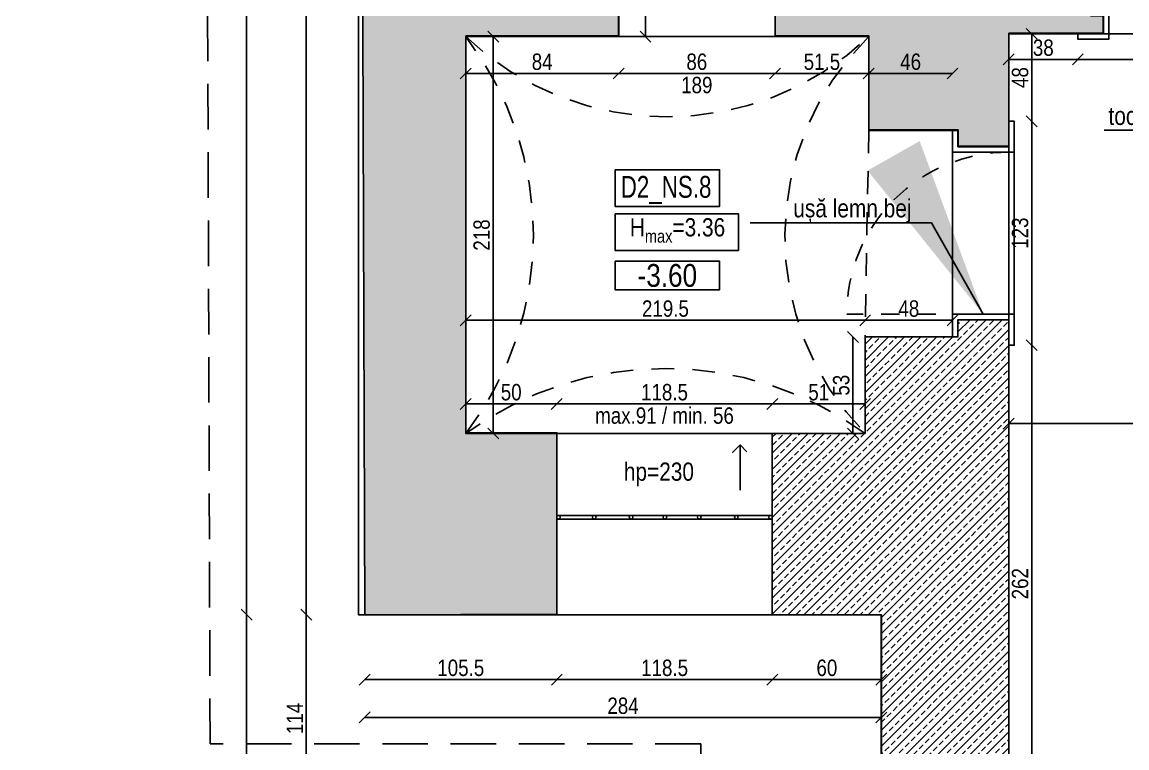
# Model space of a CAD drawing. Header units: metres. Extents: x 493 to 630, y -132 to -15.
# Drawn here: x 555.41 to 561.48, y -52.05 to -48.06 of the extents above; entities that cross this region are included whole.
import ezdxf
from ezdxf import colors
from ezdxf.entities.mleader import LeaderData, LeaderLine
from ezdxf.enums import TextEntityAlignment as Align
from ezdxf.math import Vec2, Vec3

# ---------------------------------------------------------------- set-up
doc = ezdxf.new("R2010")
doc.units = ezdxf.units.M
doc.header["$MEASUREMENT"] = 0
doc.header["$PDMODE"] = 3
doc.linetypes.add('HIDDEN', pattern=[0.375, 0.25, -0.125])
doc.linetypes.add('HIDDEN2', pattern=[0.1875, 0.125, -0.0625])
for name, color, linetype in [('a_caramida', 2, 'Continuous'), ('a_cote_50', 9, 'Continuous'), ('a_cote_nivel', 9, 'Continuous'), ('a_grinzi', 253, 'HIDDEN'), ('a_indicatii', 7, 'Continuous'), ('a_indicatii_text', 7, 'Continuous'), ('a_metal', 42, 'Continuous'), ('a_pereti_hasuri', 253, 'Continuous'), ('a_punctat', 40, 'HIDDEN2'), ('a_scari_punctat', 40, 'HIDDEN2'), ('a_tamplarie_usi', 6, 'Continuous'), ('a_termoizolatie', 8, 'Continuous'), ('a_text', 7, 'Continuous'), ('a_vederi', 74, 'Continuous')]:
    doc.layers.add(name, color=color, linetype=linetype)
doc.layers.add('a_suprafete', color=7, linetype='Continuous', plot=False)
doc.styles.add('ROMANS', font='ROMANS.shx', dxfattribs={"width": 0.75})
doc.styles.get("Standard").update_dxf_attribs({"font": 'ARIALN.TTF'})
doc.styles.add('Swiss Condensed Light', font='swisscl.ttf')
doc.dimstyles.new('50 cote', dxfattribs={"dimtxt": 0.09, "dimasz": 0.06, "dimexe": 0, "dimexo": 0, "dimgap": 0.018, "dimtad": 1, "dimdec": 1, "dimlfac": 100, "dimrnd": 0.5, "dimdsep": 46, "dimtxsty": 'Standard', "dimblk": 'OBLIQUE', "dimcen": 0.00045, "dimclrd": 256, "dimclrt": 4, "dimadec": 1, "dimazin": 0, "dimtfac": 1, "dimtdec": 1, "dimtix": 1, "dimtofl": 0, "dimtmove": 0, "dimatfit": 3, "dimldrblk": 'OBLIQUE', "dimfxl": 0, "dimtolj": 1, "dimtzin": 0, "dimarcsym": 0})
pattern_1 = [(45, (-4876.954644, 8292.469365), (-0.04419417382, 0.04419417382), []), (45, (-4876.91045, 8292.469365), (-0.04419417382, 0.04419417382), [0.03125, -0.015625])]

# ---------------------------------------------------------------- blocks, each defined once
blk = doc.blocks.new('_Oblique')
at = {"color": 0, "linetype": 'ByBlock', "lineweight": -2}
blk.add_line((-0.5, -0.5), (0.5, 0.5), dxfattribs=at)
blk = doc.blocks.new('*D456')
at = {"layer": 'a_termoizolatie', "lineweight": -2, "ltscale": 0.3}
blk.add_line((562.4644, -48.2666), (561.2151, -48.2666), dxfattribs=at)
at = {"layer": 'Defpoints', "color": 0, "ltscale": 0.3}
for p in [(562.4644, -48.1261), (561.2151, -48.1561), (561.2151, -48.2666)]:
    blk.add_point(p, dxfattribs=at)
at = {"layer": 'a_termoizolatie', "lineweight": -2, "ltscale": 0.3, "xscale": 0.06, "yscale": 0.06, "zscale": 0.06, "rotation": 180}
blk.add_blockref('_Oblique', (561.2151, -48.2666), dxfattribs=at)
at = {"layer": 'a_termoizolatie', "lineweight": -2, "ltscale": 0.3, "xscale": 0.06, "yscale": 0.06, "zscale": 0.06}
blk.add_blockref('_Oblique', (562.4644, -48.2666), dxfattribs=at)
at = {"layer": 'a_termoizolatie', "color": 4, "ltscale": 0.3, "char_height": 0.09, "attachment_point": 5}
for s, insert in [('\\A1;125', (561.8398, -48.2026)), ('\\A1;232', (561.8398, -48.3305))]:
    blk.add_mtext(s, dxfattribs=dict(at, insert=insert))
blk = doc.blocks.new('*D457')
at = {"layer": 'a_termoizolatie', "lineweight": -2, "ltscale": 0.3}
blk.add_line((561.2151, -48.2666), (560.8351, -48.2666), dxfattribs=at)
at = {"layer": 'Defpoints', "color": 0, "ltscale": 0.3}
for p in [(560.8351, -48.1377), (561.2151, -48.1561), (560.8351, -48.2666)]:
    blk.add_point(p, dxfattribs=at)
at = {"layer": 'a_termoizolatie', "lineweight": -2, "ltscale": 0.3, "xscale": 0.06, "yscale": 0.06, "zscale": 0.06, "rotation": 180}
blk.add_blockref('_Oblique', (560.8351, -48.2666), dxfattribs=at)
at = {"layer": 'a_termoizolatie', "lineweight": -2, "ltscale": 0.3, "xscale": 0.06, "yscale": 0.06, "zscale": 0.06}
blk.add_blockref('_Oblique', (561.2151, -48.2666), dxfattribs=at)
at = {"layer": 'a_termoizolatie', "color": 4, "ltscale": 0.3, "insert": (561.0251, -48.2026), "char_height": 0.09, "attachment_point": 5}
blk.add_mtext('\\A1;38', dxfattribs=at)
blk = doc.blocks.new('*D458')
at = {"layer": 'a_termoizolatie', "lineweight": -2, "ltscale": 0.3}
blk.add_line((560.9619, -48.1261), (560.9619, -48.6061), dxfattribs=at)
at = {"layer": 'Defpoints', "color": 0, "ltscale": 0.3}
for p in [(560.8351, -48.1261), (560.8351, -48.6061), (560.9619, -48.6061)]:
    blk.add_point(p, dxfattribs=at)
at = {"layer": 'a_termoizolatie', "lineweight": -2, "ltscale": 0.3, "xscale": 0.06, "yscale": 0.06, "zscale": 0.06}
for p, rotation in [((560.9619, -48.1261), 90), ((560.9619, -48.6061), 270)]:
    blk.add_blockref('_Oblique', p, dxfattribs=dict(at, rotation=rotation))
at = {"layer": 'a_termoizolatie', "color": 4, "ltscale": 0.3, "insert": (560.8979, -48.3661), "char_height": 0.09, "attachment_point": 5, "rotation": 90}
blk.add_mtext('\\A1;48', dxfattribs=at)
blk = doc.blocks.new('*D459')
at = {"layer": 'a_termoizolatie', "lineweight": -2, "ltscale": 0.3}
blk.add_line((560.9619, -48.6061), (560.9619, -49.8361), dxfattribs=at)
at = {"layer": 'Defpoints', "color": 0, "ltscale": 0.3}
for p in [(560.8351, -48.6061), (560.8651, -49.8361), (560.9619, -49.8361)]:
    blk.add_point(p, dxfattribs=at)
at = {"layer": 'a_termoizolatie', "lineweight": -2, "ltscale": 0.3, "xscale": 0.06, "yscale": 0.06, "zscale": 0.06}
for p, rotation in [((560.9619, -48.6061), 90), ((560.9619, -49.8361), 270)]:
    blk.add_blockref('_Oblique', p, dxfattribs=dict(at, rotation=rotation))
at = {"layer": 'a_termoizolatie', "color": 4, "ltscale": 0.3, "insert": (560.8979, -49.2211), "char_height": 0.09, "attachment_point": 5, "rotation": 90}
blk.add_mtext('\\A1;123', dxfattribs=at)
blk = doc.blocks.new('*D460')
at = {"layer": 'a_termoizolatie', "lineweight": -2, "ltscale": 0.3}
blk.add_line((560.9619, -49.8361), (560.9619, -52.4561), dxfattribs=at)
at = {"layer": 'Defpoints', "color": 0, "ltscale": 0.3}
for p in [(560.8651, -49.8361), (560.8351, -52.4561), (560.9619, -52.4561)]:
    blk.add_point(p, dxfattribs=at)
at = {"layer": 'a_termoizolatie', "lineweight": -2, "ltscale": 0.3, "xscale": 0.06, "yscale": 0.06, "zscale": 0.06}
for p, rotation in [((560.9619, -49.8361), 90), ((560.9619, -52.4561), 270)]:
    blk.add_blockref('_Oblique', p, dxfattribs=dict(at, rotation=rotation))
at = {"layer": 'a_termoizolatie', "color": 4, "ltscale": 0.3, "insert": (560.8979, -51.1461), "char_height": 0.09, "attachment_point": 5, "rotation": 90}
blk.add_mtext('\\A1;262', dxfattribs=at)
blk = doc.blocks.new('*D467')
at = {"layer": 'a_termoizolatie', "lineweight": -2, "ltscale": 0.3}
blk.add_line((560.8351, -50.2668), (562.8951, -50.2668), dxfattribs=at)
at = {"layer": 'Defpoints', "color": 0, "ltscale": 0.3}
for p in [(560.8351, -48.1261), (562.8951, -48.1261), (562.8951, -50.2668)]:
    blk.add_point(p, dxfattribs=at)
at = {"layer": 'a_termoizolatie', "lineweight": -2, "ltscale": 0.3, "xscale": 0.06, "yscale": 0.06, "zscale": 0.06, "rotation": 180}
blk.add_blockref('_Oblique', (560.8351, -50.2668), dxfattribs=at)
at = {"layer": 'a_termoizolatie', "lineweight": -2, "ltscale": 0.3, "xscale": 0.06, "yscale": 0.06, "zscale": 0.06}
blk.add_blockref('_Oblique', (562.8951, -50.2668), dxfattribs=at)
at = {"layer": 'a_termoizolatie', "color": 4, "ltscale": 0.3, "insert": (561.8651, -50.2029), "char_height": 0.09, "attachment_point": 5}
blk.add_mtext('\\A1;206', dxfattribs=at)
blk = doc.blocks.new('COTE_NIVEL_DRAFT')
at = {"layer": 'a_cote_nivel'}
blk.add_lwpolyline([(-27.5, -2.5), (27.5, -2.5), (27.5, -17.5), (-27.5, -17.5)], close=True, dxfattribs=at)
blk = doc.blocks.new('cota nivel')
at = {"layer": 'a_cote_nivel', "xscale": 1.272727272727934, "yscale": 1.272727272727934, "zscale": 1.272727272727934}
blk.add_blockref('COTE_NIVEL_DRAFT', (0, 12.73), dxfattribs=at)
at = {"layer": 'a_cote_nivel', "style": 'ROMANS', "width": 0.6}
blk.add_attdef('COTA', text='', height=15.27, dxfattribs=at).set_placement((0, 0), align=Align.MIDDLE_CENTER)
blk = doc.blocks.new('*D853')
at = {"layer": 'a_cote_50', "lineweight": -2, "ltscale": 0.3}
blk.add_line((558.3511, -50.1588), (559.5361, -50.1588), dxfattribs=at)
at = {"layer": 'Defpoints', "color": 0, "ltscale": 0.3}
for p in [(559.5361, -50.1588), (558.3511, -50.3211), (559.5361, -50.3211)]:
    blk.add_point(p, dxfattribs=at)
at = {"layer": 'a_cote_50', "lineweight": -2, "ltscale": 0.3, "xscale": 0.06, "yscale": 0.06, "zscale": 0.06, "rotation": 180}
blk.add_blockref('_Oblique', (558.3511, -50.1588), dxfattribs=at)
at = {"layer": 'a_cote_50', "lineweight": -2, "ltscale": 0.3, "xscale": 0.06, "yscale": 0.06, "zscale": 0.06}
blk.add_blockref('_Oblique', (559.5361, -50.1588), dxfattribs=at)
at = {"layer": 'a_cote_50', "color": 4, "ltscale": 0.3, "char_height": 0.09, "attachment_point": 5}
for s, insert in [('\\A1;118.5', (558.9436, -50.0948)), ('\\A1;max.91 / min. 56', (558.9436, -50.2233))]:
    blk.add_mtext(s, dxfattribs=dict(at, insert=insert))
blk = doc.blocks.new('*D854')
at = {"layer": 'a_cote_50', "lineweight": -2, "ltscale": 0.3}
blk.add_line((559.5361, -50.1588), (560.0461, -50.1588), dxfattribs=at)
at = {"layer": 'Defpoints', "color": 0, "ltscale": 0.3}
for p in [(560.0461, -50.1588), (559.5361, -50.3211), (560.0461, -50.3211)]:
    blk.add_point(p, dxfattribs=at)
at = {"layer": 'a_cote_50', "lineweight": -2, "ltscale": 0.3, "xscale": 0.06, "yscale": 0.06, "zscale": 0.06, "rotation": 180}
blk.add_blockref('_Oblique', (559.5361, -50.1588), dxfattribs=at)
at = {"layer": 'a_cote_50', "lineweight": -2, "ltscale": 0.3, "xscale": 0.06, "yscale": 0.06, "zscale": 0.06}
blk.add_blockref('_Oblique', (560.0461, -50.1588), dxfattribs=at)
at = {"layer": 'a_cote_50', "color": 4, "ltscale": 0.3, "insert": (559.7911, -50.0948), "char_height": 0.09, "attachment_point": 5}
blk.add_mtext('\\A1;51', dxfattribs=at)
blk = doc.blocks.new('*D855')
at = {"layer": 'a_cote_50', "lineweight": -2, "ltscale": 0.3}
blk.add_line((557.8511, -50.1588), (558.3511, -50.1588), dxfattribs=at)
at = {"layer": 'Defpoints', "color": 0, "ltscale": 0.3}
for p in [(558.3511, -50.1588), (557.8511, -50.3211), (558.3511, -50.3211)]:
    blk.add_point(p, dxfattribs=at)
at = {"layer": 'a_cote_50', "lineweight": -2, "ltscale": 0.3, "xscale": 0.06, "yscale": 0.06, "zscale": 0.06, "rotation": 180}
blk.add_blockref('_Oblique', (557.8511, -50.1588), dxfattribs=at)
at = {"layer": 'a_cote_50', "lineweight": -2, "ltscale": 0.3, "xscale": 0.06, "yscale": 0.06, "zscale": 0.06}
blk.add_blockref('_Oblique', (558.3511, -50.1588), dxfattribs=at)
at = {"layer": 'a_cote_50', "color": 4, "ltscale": 0.3, "insert": (558.1011, -50.0948), "char_height": 0.09, "attachment_point": 5}
blk.add_mtext('\\A1;50', dxfattribs=at)
blk = doc.blocks.new('*D856')
at = {"layer": 'a_cote_50', "lineweight": -2, "ltscale": 0.3}
blk.add_line((559.9789, -50.3211), (559.9789, -49.7911), dxfattribs=at)
at = {"layer": 'Defpoints', "color": 0, "ltscale": 0.3}
for p in [(559.9789, -49.7911), (560.0461, -49.7911), (560.0461, -50.3211)]:
    blk.add_point(p, dxfattribs=at)
at = {"layer": 'a_cote_50', "lineweight": -2, "ltscale": 0.3, "xscale": 0.06, "yscale": 0.06, "zscale": 0.06}
for p, rotation in [((559.9789, -49.7911), 90), ((559.9789, -50.3211), 270)]:
    blk.add_blockref('_Oblique', p, dxfattribs=dict(at, rotation=rotation))
at = {"layer": 'a_cote_50', "color": 4, "ltscale": 0.3, "insert": (559.915, -50.0561), "char_height": 0.09, "attachment_point": 5, "rotation": 90}
blk.add_mtext('\\A1;53', dxfattribs=at)
blk = doc.blocks.new('*D857')
at = {"layer": 'a_cote_50', "lineweight": -2, "ltscale": 0.3}
blk.add_line((560.5261, -49.6995), (560.0461, -49.6995), dxfattribs=at)
at = {"layer": 'Defpoints', "color": 0, "ltscale": 0.3}
for p in [(560.0461, -49.6995), (560.0461, -49.7911), (560.5261, -49.7911)]:
    blk.add_point(p, dxfattribs=at)
at = {"layer": 'a_cote_50', "lineweight": -2, "ltscale": 0.3, "xscale": 0.06, "yscale": 0.06, "zscale": 0.06, "rotation": 180}
blk.add_blockref('_Oblique', (560.0461, -49.6995), dxfattribs=at)
at = {"layer": 'a_cote_50', "lineweight": -2, "ltscale": 0.3, "xscale": 0.06, "yscale": 0.06, "zscale": 0.06}
blk.add_blockref('_Oblique', (560.5261, -49.6995), dxfattribs=at)
at = {"layer": 'a_cote_50', "color": 4, "ltscale": 0.3, "insert": (560.2861, -49.6356), "char_height": 0.09, "attachment_point": 5}
blk.add_mtext('\\A1;48', dxfattribs=at)
blk = doc.blocks.new('*D858')
at = {"layer": 'a_cote_50', "lineweight": -2, "ltscale": 0.3}
blk.add_line((560.0461, -49.6995), (557.8511, -49.6995), dxfattribs=at)
at = {"layer": 'Defpoints', "color": 0, "ltscale": 0.3}
for p in [(557.8511, -49.6995), (560.0461, -49.7911), (557.8511, -50.3211)]:
    blk.add_point(p, dxfattribs=at)
at = {"layer": 'a_cote_50', "lineweight": -2, "ltscale": 0.3, "xscale": 0.06, "yscale": 0.06, "zscale": 0.06, "rotation": 180}
blk.add_blockref('_Oblique', (557.8511, -49.6995), dxfattribs=at)
at = {"layer": 'a_cote_50', "lineweight": -2, "ltscale": 0.3, "xscale": 0.06, "yscale": 0.06, "zscale": 0.06}
blk.add_blockref('_Oblique', (560.0461, -49.6995), dxfattribs=at)
at = {"layer": 'a_cote_50', "color": 4, "ltscale": 0.3, "insert": (558.9486, -49.6356), "char_height": 0.09, "attachment_point": 5}
blk.add_mtext('\\A1;219.5', dxfattribs=at)
blk = doc.blocks.new('*D859')
at = {"layer": 'a_cote_50', "lineweight": -2, "ltscale": 0.3}
blk.add_line((557.8511, -48.3439), (558.6911, -48.3439), dxfattribs=at)
at = {"layer": 'Defpoints', "color": 0, "ltscale": 0.3}
for p in [(557.8511, -48.1411), (558.6911, -48.1411), (558.6911, -48.3439)]:
    blk.add_point(p, dxfattribs=at)
at = {"layer": 'a_cote_50', "lineweight": -2, "ltscale": 0.3, "xscale": 0.06, "yscale": 0.06, "zscale": 0.06, "rotation": 180}
blk.add_blockref('_Oblique', (557.8511, -48.3439), dxfattribs=at)
at = {"layer": 'a_cote_50', "lineweight": -2, "ltscale": 0.3, "xscale": 0.06, "yscale": 0.06, "zscale": 0.06}
blk.add_blockref('_Oblique', (558.6911, -48.3439), dxfattribs=at)
at = {"layer": 'a_cote_50', "color": 4, "ltscale": 0.3, "insert": (558.2711, -48.2799), "char_height": 0.09, "attachment_point": 5}
blk.add_mtext('\\A1;84', dxfattribs=at)
blk = doc.blocks.new('*D860')
at = {"layer": 'a_cote_50', "lineweight": -2, "ltscale": 0.3}
blk.add_line((558.6911, -48.3439), (559.5511, -48.3439), dxfattribs=at)
at = {"layer": 'Defpoints', "color": 0, "ltscale": 0.3}
for p in [(558.6911, -48.1411), (559.5511, -48.1411), (559.5511, -48.3439)]:
    blk.add_point(p, dxfattribs=at)
at = {"layer": 'a_cote_50', "lineweight": -2, "ltscale": 0.3, "xscale": 0.06, "yscale": 0.06, "zscale": 0.06, "rotation": 180}
blk.add_blockref('_Oblique', (558.6911, -48.3439), dxfattribs=at)
at = {"layer": 'a_cote_50', "lineweight": -2, "ltscale": 0.3, "xscale": 0.06, "yscale": 0.06, "zscale": 0.06}
blk.add_blockref('_Oblique', (559.5511, -48.3439), dxfattribs=at)
at = {"layer": 'a_cote_50', "color": 4, "ltscale": 0.3, "char_height": 0.09, "attachment_point": 5}
for s, insert in [('\\A1;86', (559.1211, -48.2799)), ('\\A1;189', (559.1211, -48.4078))]:
    blk.add_mtext(s, dxfattribs=dict(at, insert=insert))
blk = doc.blocks.new('*D861')
at = {"layer": 'a_cote_50', "lineweight": -2, "ltscale": 0.3}
blk.add_line((559.5511, -48.3439), (560.0661, -48.3439), dxfattribs=at)
at = {"layer": 'Defpoints', "color": 0, "ltscale": 0.3}
for p in [(559.5511, -48.1411), (560.0661, -48.1411), (560.0661, -48.3439)]:
    blk.add_point(p, dxfattribs=at)
at = {"layer": 'a_cote_50', "lineweight": -2, "ltscale": 0.3, "xscale": 0.06, "yscale": 0.06, "zscale": 0.06, "rotation": 180}
blk.add_blockref('_Oblique', (559.5511, -48.3439), dxfattribs=at)
at = {"layer": 'a_cote_50', "lineweight": -2, "ltscale": 0.3, "xscale": 0.06, "yscale": 0.06, "zscale": 0.06}
blk.add_blockref('_Oblique', (560.0661, -48.3439), dxfattribs=at)
at = {"layer": 'a_cote_50', "color": 4, "ltscale": 0.3, "insert": (559.8086, -48.2799), "char_height": 0.09, "attachment_point": 5}
blk.add_mtext('\\A1;51.5', dxfattribs=at)
blk = doc.blocks.new('*D862')
at = {"layer": 'a_cote_50', "lineweight": -2, "ltscale": 0.3}
blk.add_line((560.0661, -48.3439), (560.5261, -48.3439), dxfattribs=at)
at = {"layer": 'Defpoints', "color": 0, "ltscale": 0.3}
for p in [(560.0661, -48.1411), (560.5261, -48.3439), (560.5261, -48.6561)]:
    blk.add_point(p, dxfattribs=at)
at = {"layer": 'a_cote_50', "lineweight": -2, "ltscale": 0.3, "xscale": 0.06, "yscale": 0.06, "zscale": 0.06, "rotation": 180}
blk.add_blockref('_Oblique', (560.0661, -48.3439), dxfattribs=at)
at = {"layer": 'a_cote_50', "lineweight": -2, "ltscale": 0.3, "xscale": 0.06, "yscale": 0.06, "zscale": 0.06}
blk.add_blockref('_Oblique', (560.5261, -48.3439), dxfattribs=at)
at = {"layer": 'a_cote_50', "color": 4, "ltscale": 0.3, "insert": (560.2961, -48.2799), "char_height": 0.09, "attachment_point": 5}
blk.add_mtext('\\A1;46', dxfattribs=at)
blk = doc.blocks.new('*D863')
at = {"layer": 'a_cote_50', "lineweight": -2, "ltscale": 0.3}
blk.add_line((558.0029, -50.3211), (558.0029, -48.1411), dxfattribs=at)
at = {"layer": 'Defpoints', "color": 0, "ltscale": 0.3}
for p in [(557.7285, -48.1411), (558.0029, -48.1411), (557.7285, -50.3211)]:
    blk.add_point(p, dxfattribs=at)
at = {"layer": 'a_cote_50', "lineweight": -2, "ltscale": 0.3, "xscale": 0.06, "yscale": 0.06, "zscale": 0.06}
for p, rotation in [((558.0029, -48.1411), 90), ((558.0029, -50.3211), 270)]:
    blk.add_blockref('_Oblique', p, dxfattribs=dict(at, rotation=rotation))
at = {"layer": 'a_cote_50', "color": 4, "ltscale": 0.3, "insert": (557.939, -49.2311), "char_height": 0.09, "attachment_point": 5, "rotation": 90}
blk.add_mtext('\\A1;218', dxfattribs=at)
blk = doc.blocks.new('*D869')
at = {"layer": 'a_cote_50', "lineweight": -2, "ltscale": 0.3}
blk.add_line((558.8392, -48.1411), (558.8392, -47.3011), dxfattribs=at)
at = {"layer": 'Defpoints', "color": 0, "ltscale": 0.3}
for p in [(558.6911, -47.3011), (558.8392, -47.3011), (558.6911, -48.1411)]:
    blk.add_point(p, dxfattribs=at)
at = {"layer": 'a_cote_50', "lineweight": -2, "ltscale": 0.3, "xscale": 0.06, "yscale": 0.06, "zscale": 0.06}
for p, rotation in [((558.8392, -47.3011), 90), ((558.8392, -48.1411), 270)]:
    blk.add_blockref('_Oblique', p, dxfattribs=dict(at, rotation=rotation))
at = {"layer": 'a_cote_50', "color": 4, "ltscale": 0.3, "insert": (558.7753, -47.7211), "char_height": 0.09, "attachment_point": 5, "rotation": 90}
blk.add_mtext('\\A1;84', dxfattribs=at)
blk = doc.blocks.new('*D1199')
at = {"layer": 'a_cote_50', "lineweight": -2, "ltscale": 0.3}
blk.add_line((3.0685, -25.9525), (2.469, -25.9525), dxfattribs=at)
at = {"layer": 'Defpoints', "color": 0, "ltscale": 0.3}
for p in [(2.469, -25.5964), (3.0685, -25.5964), (2.469, -25.9525)]:
    blk.add_point(p, dxfattribs=at)
at = {"layer": 'a_cote_50', "lineweight": -2, "ltscale": 0.3, "xscale": 0.06, "yscale": 0.06, "zscale": 0.06, "rotation": 180}
blk.add_blockref('_Oblique', (2.469, -25.9525), dxfattribs=at)
at = {"layer": 'a_cote_50', "lineweight": -2, "ltscale": 0.3, "xscale": 0.06, "yscale": 0.06, "zscale": 0.06}
blk.add_blockref('_Oblique', (3.0685, -25.9525), dxfattribs=at)
at = {"layer": 'a_cote_50', "color": 4, "ltscale": 0.3, "insert": (2.7687, -25.8886), "char_height": 0.09, "attachment_point": 5}
blk.add_mtext('\\A1;60', dxfattribs=at)
blk = doc.blocks.new('*D1200')
at = {"layer": 'a_cote_50', "lineweight": -2, "ltscale": 0.3}
blk.add_line((2.469, -25.9525), (1.2849, -25.9525), dxfattribs=at)
at = {"layer": 'Defpoints', "color": 0, "ltscale": 0.3}
for p in [(1.2849, -25.5927), (2.469, -25.5964), (1.2849, -25.9525)]:
    blk.add_point(p, dxfattribs=at)
at = {"layer": 'a_cote_50', "lineweight": -2, "ltscale": 0.3, "xscale": 0.06, "yscale": 0.06, "zscale": 0.06, "rotation": 180}
blk.add_blockref('_Oblique', (1.2849, -25.9525), dxfattribs=at)
at = {"layer": 'a_cote_50', "lineweight": -2, "ltscale": 0.3, "xscale": 0.06, "yscale": 0.06, "zscale": 0.06}
blk.add_blockref('_Oblique', (2.469, -25.9525), dxfattribs=at)
at = {"layer": 'a_cote_50', "color": 4, "ltscale": 0.3, "insert": (1.8769, -25.8886), "char_height": 0.09, "attachment_point": 5}
blk.add_mtext('\\A1;118.5', dxfattribs=at)
blk = doc.blocks.new('*D1201')
at = {"layer": 'a_cote_50', "lineweight": -2, "ltscale": 0.3}
blk.add_line((1.2849, -25.9525), (0.229, -25.9525), dxfattribs=at)
at = {"layer": 'Defpoints', "color": 0, "ltscale": 0.3}
for p in [(0.229, -25.5962), (1.2849, -25.5927), (0.229, -25.9525)]:
    blk.add_point(p, dxfattribs=at)
at = {"layer": 'a_cote_50', "lineweight": -2, "ltscale": 0.3, "xscale": 0.06, "yscale": 0.06, "zscale": 0.06, "rotation": 180}
blk.add_blockref('_Oblique', (0.229, -25.9525), dxfattribs=at)
at = {"layer": 'a_cote_50', "lineweight": -2, "ltscale": 0.3, "xscale": 0.06, "yscale": 0.06, "zscale": 0.06}
blk.add_blockref('_Oblique', (1.2849, -25.9525), dxfattribs=at)
at = {"layer": 'a_cote_50', "color": 4, "ltscale": 0.3, "insert": (0.7569, -25.8886), "char_height": 0.09, "attachment_point": 5}
blk.add_mtext('\\A1;105.5', dxfattribs=at)
blk = doc.blocks.new('*D1202')
at = {"layer": 'a_cote_50', "lineweight": -2, "ltscale": 0.3}
blk.add_line((3.068, -26.1608), (0.2289, -26.1606), dxfattribs=at)
at = {"layer": 'Defpoints', "color": 0, "ltscale": 0.3}
for p in [(0.229, -25.5962), (3.068, -25.5964), (0.2289, -26.1606)]:
    blk.add_point(p, dxfattribs=at)
at = {"layer": 'a_cote_50', "lineweight": -2, "ltscale": 0.3, "xscale": 0.06, "yscale": 0.06, "zscale": 0.06}
for p, rotation in [((0.2289, -26.1606), 179.9963046827659), ((3.068, -26.1608), 359.9963046827659)]:
    blk.add_blockref('_Oblique', p, dxfattribs=dict(at, rotation=rotation))
at = {"layer": 'a_cote_50', "color": 4, "ltscale": 0.3, "insert": (1.6485, -26.0968), "char_height": 0.09, "attachment_point": 5, "rotation": 359.9963}
blk.add_mtext('\\A1;284', dxfattribs=at)
blk = doc.blocks.new('*D1225')
at = {"layer": 'a_cote_50', "lineweight": -2, "ltscale": 0.3}
blk.add_line((-0.092, -26.7359), (-0.092, -25.5964), dxfattribs=at)
at = {"layer": 'Defpoints', "color": 0, "ltscale": 0.3}
for p in [(-0.092, -25.5964), (7.9063, -25.5964), (7.9063, -26.7359)]:
    blk.add_point(p, dxfattribs=at)
at = {"layer": 'a_cote_50', "lineweight": -2, "ltscale": 0.3, "xscale": 0.06, "yscale": 0.06, "zscale": 0.06}
for p, rotation in [((-0.092, -25.5964), 90), ((-0.092, -26.7359), 270)]:
    blk.add_blockref('_Oblique', p, dxfattribs=dict(at, rotation=rotation))
at = {"layer": 'a_cote_50', "color": 4, "ltscale": 0.3, "insert": (-0.1552, -26.1661), "char_height": 0.09, "attachment_point": 5, "rotation": 90}
blk.add_mtext('\\A1;114', dxfattribs=at)
blk = doc.blocks.new('*D1226')
at = {"layer": 'a_cote_50', "lineweight": -2, "ltscale": 0.3}
blk.add_line((-0.092, -25.5964), (-0.092, -15.3712), dxfattribs=at)
at = {"layer": 'Defpoints', "color": 0, "ltscale": 0.3}
for p in [(-0.092, -15.3712), (5.0336, -15.3712), (7.9063, -25.5964)]:
    blk.add_point(p, dxfattribs=at)
at = {"layer": 'a_cote_50', "lineweight": -2, "ltscale": 0.3, "xscale": 0.06, "yscale": 0.06, "zscale": 0.06}
for p, rotation in [((-0.092, -15.3712), 90), ((-0.092, -25.5964), 270)]:
    blk.add_blockref('_Oblique', p, dxfattribs=dict(at, rotation=rotation))
at = {"layer": 'a_cote_50', "color": 4, "ltscale": 0.3, "insert": (-0.156, -20.4838), "char_height": 0.09, "attachment_point": 5, "rotation": 90}
blk.add_mtext('\\A1;1022.5', dxfattribs=at)
blk = doc.blocks.new('*D1229')
at = {"layer": 'a_cote_50', "lineweight": -2, "ltscale": 0.3}
blk.add_line((-0.4204, -32.6304), (-0.4204, -25.5964), dxfattribs=at)
at = {"layer": 'Defpoints', "color": 0, "ltscale": 0.3}
for p in [(-0.4204, -25.5964), (7.9063, -25.5964), (0.1988, -32.6304)]:
    blk.add_point(p, dxfattribs=at)
at = {"layer": 'a_cote_50', "lineweight": -2, "ltscale": 0.3, "xscale": 0.06, "yscale": 0.06, "zscale": 0.06}
for p, rotation in [((-0.4204, -25.5964), 90), ((-0.4204, -32.6304), 270)]:
    blk.add_blockref('_Oblique', p, dxfattribs=dict(at, rotation=rotation))
at = {"layer": 'a_cote_50', "color": 4, "ltscale": 0.3, "insert": (-0.4843, -29.1134), "char_height": 0.09, "attachment_point": 5, "rotation": 90}
blk.add_mtext('\\A1;703.5', dxfattribs=at)
blk = doc.blocks.new('*D1230')
at = {"layer": 'a_cote_50', "lineweight": -2, "ltscale": 0.3}
blk.add_line((-0.4204, -25.5964), (-0.4204, -15.3712), dxfattribs=at)
at = {"layer": 'Defpoints', "color": 0, "ltscale": 0.3}
for p in [(-0.4204, -15.3712), (5.0336, -15.3712), (7.9063, -25.5964)]:
    blk.add_point(p, dxfattribs=at)
at = {"layer": 'a_cote_50', "lineweight": -2, "ltscale": 0.3, "xscale": 0.06, "yscale": 0.06, "zscale": 0.06}
for p, rotation in [((-0.4204, -15.3712), 90), ((-0.4204, -25.5964), 270)]:
    blk.add_blockref('_Oblique', p, dxfattribs=dict(at, rotation=rotation))
at = {"layer": 'a_cote_50', "color": 4, "ltscale": 0.3, "insert": (-0.4843, -20.4838), "char_height": 0.09, "attachment_point": 5, "rotation": 90}
blk.add_mtext('\\A1;1022.5', dxfattribs=at)
blk = doc.blocks.new('COTE EXY')
at = {"layer": 'a_cote_50', "ltscale": 0.3}
for base, p1, p2, picture, middle in [((-0.4204, -15.3712), (7.9063, -25.5964), (5.0336, -15.3712), '*D1230', (-0.4843, -20.4838)), ((-0.092, -15.3712), (7.9063, -25.5964), (5.0336, -15.3712), '*D1226', (-0.156, -20.4838)), ((-0.4204, -25.5964), (0.1988, -32.6304), (7.9063, -25.5964), '*D1229', (-0.4843, -29.1134)), ((-0.092, -25.59636), (7.90627, -26.7359), (7.90634, -25.59636), '*D1225', (-0.15519, -26.16613))]:
    dim = blk.add_linear_dim(base=base, p1=p1, p2=p2, angle=90, dimstyle='50 cote', override={"dimtmove": 1}, dxfattribs=at)
    dim.commit()
    dim.dimension.update_dxf_attribs({"geometry": picture, "text_midpoint": middle})
dim = blk.add_aligned_dim(p1=(3.068, -25.5964), p2=(0.229, -25.5962), distance=0.5645, dimstyle='50 cote', dxfattribs=at)
dim.commit()
dim.dimension.update_dxf_attribs({"geometry": '*D1202', "text_midpoint": (1.6485, -26.0968)})
for base, p1, p2, picture, middle in [((0.229, -25.9525), (1.2849, -25.5927), (0.229, -25.5962), '*D1201', (0.7569, -25.8886)), ((1.2849, -25.9525), (2.469, -25.5964), (1.2849, -25.5927), '*D1200', (1.8769, -25.8886))]:
    dim = blk.add_linear_dim(base=base, p1=p1, p2=p2, dimstyle='50 cote', override={"dimtmove": 1}, dxfattribs=at)
    dim.commit()
    dim.dimension.update_dxf_attribs({"geometry": picture, "text_midpoint": middle})
dim = blk.add_linear_dim(base=(2.46897, -25.95252), p1=(3.06849, -25.59636), p2=(2.46897, -25.59636), dimstyle='50 cote', dxfattribs=at)
dim.commit()
dim.dimension.update_dxf_attribs({"geometry": '*D1199', "text_midpoint": (2.76873, -25.88856)})

msp = doc.modelspace()

# ---------------------------------------------------------------- hatches: boundary and pattern name
at = {"layer": 'a_pereti_hasuri', "ltscale": 0.3}
h = msp.add_hatch(dxfattribs=at)
h.set_pattern_fill('ANSI33', color=256, scale=0.25, style=0)
h.set_pattern_definition(pattern_1)
edge = h.paths.add_edge_path()
edge.add_line((557.9155, -34.5213), (556.3745, -40.88))
edge.add_line((556.3745, -40.88), (557.2616, -41.095))
edge.add_line((557.2616, -41.095), (557.2951, -51.32))
edge.add_line((557.2951, -51.32), (558.3511, -51.3166))
edge.add_line((558.3511, -51.3166), (558.3511, -50.3211))
edge.add_line((558.3511, -50.3211), (557.8511, -50.3211))
edge.add_line((557.8511, -50.3211), (557.8511, -48.1411))
edge.add_line((557.8511, -48.1411), (558.6911, -48.1411))
edge.add_line((558.6911, -48.1411), (558.6911, -47.3011))
edge.add_line((558.6911, -47.3011), (557.8811, -47.3011))
edge.add_line((557.8811, -47.3011), (557.8811, -41.2511))
edge.add_line((557.8811, -41.2511), (560.1011, -41.2511))
edge.add_line((560.1011, -41.2511), (560.1011, -47.3011))
edge.add_line((560.1011, -47.3011), (559.5511, -47.3011))
edge.add_line((559.5511, -47.3011), (559.5511, -48.1411))
edge.add_line((559.5511, -48.1411), (560.0661, -48.1411))
edge.add_line((560.0661, -48.1411), (560.0661, -48.6561))
edge.add_line((560.0661, -48.6561), (560.5561, -48.6561))
edge.add_line((560.5561, -48.6561), (560.5561, -48.7461))
edge.add_line((560.5561, -48.7461), (560.8351, -48.7461))
edge.add_line((560.8351, -48.7461), (560.8351, -48.1261))
edge.add_line((560.8351, -48.1261), (561.3551, -48.1261))
edge.add_line((561.3551, -48.1261), (561.3551, -48.0271))
edge.add_line((561.3551, -48.0271), (561.2851, -48.0271))
edge.add_line((561.2851, -48.0271), (561.2851, -47.3871))
edge.add_line((561.2851, -47.3871), (560.9951, -47.3871))
edge.add_line((560.9951, -47.3871), (560.9951, -42.8071))
edge.add_line((560.9951, -42.8071), (560.9951, -41.6314))
edge.add_line((560.9951, -41.6314), (561.6218, -41.5894))
edge.add_line((561.6218, -41.5894), (561.5262, -40.162))
edge.add_line((561.5262, -40.162), (561.205, -40.1682))
edge.add_line((561.205, -40.1682), (561.2713, -39.8645))
edge.add_line((561.2713, -39.8645), (560.7238, -39.8734))
edge.add_line((560.7238, -39.8734), (560.6133, -40.2578))
edge.add_line((560.6133, -40.2578), (557.1562, -40.3779))
edge.add_line((557.1562, -40.3779), (558.2401, -35.722))
edge.add_line((558.2401, -35.722), (558.2887, -35.7337))
edge.add_line((558.2887, -35.7337), (558.4166, -35.1997))
edge.add_line((558.4166, -35.1997), (558.3294, -35.1772))
edge.add_line((558.3294, -35.1772), (558.4595, -34.6474))
edge.add_line((558.4595, -34.6474), (557.9225, -34.5173))
h = msp.add_hatch(dxfattribs=at)
h.set_pattern_fill('ANSI33', color=256, scale=0.25, style=0)
h.set_pattern_definition(pattern_1)
h.paths.add_polyline_path([(559.5361, -51.3166), (559.5361, -50.3211), (560.0461, -50.3211), (560.0461, -49.7911), (560.5561, -49.7911), (560.5561, -49.6961), (560.8351, -49.6961), (560.8351, -52.4561), (560.1351, -52.4561), (560.1351, -51.3166)])

# ---------------------------------------------------------------- linework, layer by layer
at = {"layer": 'a_caramida', "ltscale": 0.3}
for points in [[(557.2625, -41.0914), (557.296, -51.3164), (558.352, -51.3129), (558.352, -50.3175), (557.852, -50.3175), (557.852, -48.1375), (558.692, -48.1375), (558.692, -47.2975)], [(559.552, -47.2975), (559.552, -48.1375), (560.067, -48.1375), (560.067, -48.6525), (560.557, -48.6525), (560.557, -48.7425), (560.836, -48.7425), (560.836, -48.1225), (561.356, -48.1225), (561.356, -48.0234)]]:
    msp.add_lwpolyline(points, dxfattribs=at)
msp.add_lwpolyline([(559.5361, -51.3166), (559.5361, -50.3211), (560.0461, -50.3211), (560.0461, -49.7911), (560.5561, -49.7911), (560.5561, -49.6961), (560.8351, -49.6961), (560.8351, -52.4561), (560.1351, -52.4561), (560.1351, -51.3166)], close=True, dxfattribs=at)
at = {"layer": 'a_cote_50', "ltscale": 0.3}
for points in [[(568.7453, -89.1211), (570.9453, -89.1211), (570.9453, -40.2745), (567.4818, -40.5631), (568.5645, -28.8028), (539.9527, -21.8688), (539.835, -22.3547), (536.1514, -21.462), (536.2469, -30.2915), (538.1811, -30.7603), (536.881, -36.125), (548.6367, -38.9739), (557.2625, -41.0914), (557.2618, -51.3164), (560.1356, -51.3166), (560.1356, -58.222), (560.1356, -71.7996), (557.2551, -71.7996), (557.3251, -78.5696), (553.7851, -78.5696), (553.7851, -89.1211), (570.9453, -89.1211)], [(504.215, -79.3896), (553.7851, -79.3896), (553.7851, -72.7776), (553.5851, -72.7776), (553.5851, -64.0296), (552.4276, -64.0296), (552.4276, -58.3506), (560.1351, -58.3506), (560.1351, -51.3166), (557.296, -51.3164), (557.2625, -41.0914)]]:
    msp.add_lwpolyline(points, dxfattribs=at)
at = {"layer": 'a_grinzi', "ltscale": 0.5}
msp.add_lwpolyline([(560.0661, -48.6561), (560.0461, -49.7911)], dxfattribs=at)
for centre, radius, start, end in [((556.4396, -49.2311), 1.7833, 322.32213, 37.67787), ((558.9586, -46.9705), 1.6115, 226.58737, 313.41263), ((561.1484, -49.2411), 1.5432, 134.53531, 224.41342), ((558.9486, -51.8302), 1.866, 53.9731, 126.0269)]:
    msp.add_arc(centre, radius, start, end, dxfattribs=at)
at = {"layer": 'a_metal', "ltscale": 0.3}
for centre in [(558.3611, -50.7809), (558.5576, -50.7809), (558.7599, -50.7809), (558.9457, -50.7809), (559.1344, -50.7809), (559.3382, -50.7809), (559.5261, -50.7809)]:
    msp.add_circle(centre, 0.01, dxfattribs=at)
at = {"layer": 'a_punctat', "ltscale": 0.5}
msp.add_lwpolyline([(560.8351, -49.6661), (559.9451, -49.6661, -0.414214), (560.8351, -48.7761)], format="xyb", dxfattribs=at)
at = {"layer": 'a_scari_punctat', "ltscale": 2}
msp.add_lwpolyline([(524.9835, -78.4648), (556.3323, -78.4648), (556.336, -70.6526), (559.1467, -70.6526), (559.1467, -65.0296), (551.443, -65.0296), (551.443, -57.3703), (559.143, -57.3703), (559.1431, -52.0265), (556.4463, -52.0265), (556.4099, -41.0734)], dxfattribs=at)
at = {"layer": 'a_suprafete', "ltscale": 0.3}
for points in [[(560.0461, -50.3211), (557.8511, -50.3211), (557.8511, -48.1411), (558.6911, -48.1411), (558.6911, -47.3011), (557.8811, -47.3011), (557.8811, -41.2511), (560.1011, -41.2511), (560.1011, -47.3011), (559.5511, -47.3011), (559.5511, -48.1411), (560.0661, -48.1411), (560.0661, -48.6561), (560.5261, -48.6561), (560.5261, -49.7911), (560.0461, -49.7911)], [(560.8351, -60.5061), (560.8351, -48.1261), (562.8951, -48.1261), (562.8951, -60.5061)]]:
    msp.add_lwpolyline(points, close=True, dxfattribs=at)
at = {"layer": 'a_tamplarie_usi', "ltscale": 0.3}
for points in [[(561.3851, -47.9971), (561.3851, -48.1561), (561.2151, -48.1561), (561.2151, -48.1261), (561.3551, -48.1261), (561.3551, -48.0271), (561.3551, -48.0271), (561.2851, -48.0271), (561.2851, -47.9971)], [(560.5261, -48.7761), (560.8651, -48.7761), (560.8651, -48.6061), (560.8351, -48.6061), (560.8351, -48.7461), (560.5561, -48.7461), (560.5561, -48.7461), (560.5561, -48.6561), (560.5261, -48.6561)], [(560.5261, -49.6661), (560.8651, -49.6661), (560.8651, -49.8361), (560.8351, -49.8361), (560.8351, -49.6961), (560.5561, -49.6961), (560.5561, -49.6961), (560.5561, -49.7911), (560.5261, -49.7911)]]:
    msp.add_lwpolyline(points, close=True, dxfattribs=at)
at = {"layer": 'a_termoizolatie', "ltscale": 0.3}
msp.add_lwpolyline([(559.3585, -50.6329), (559.3585, -50.384), (559.3183, -50.4243), (559.3585, -50.384), (559.3956, -50.4211)], dxfattribs=at)
at = {"layer": 'a_text'}
for points in [[(558.6722, -48.8724), (559.2463, -48.8724), (559.2463, -49.0737), (558.6722, -49.0737)], [(558.6722, -49.1145), (559.3501, -49.1145), (559.3501, -49.3158), (558.6722, -49.3158)]]:
    msp.add_lwpolyline(points, close=True, dxfattribs=at)
at = {"layer": 'a_vederi', "ltscale": 0.3}
for p, q in [((558.6911, -48.1411), (559.5511, -48.1411)), ((559.5361, -50.7711), (558.3511, -50.7711)), ((559.5361, -50.7909), (558.3511, -50.7909))]:
    msp.add_line(p, q, dxfattribs=at)
for points in [[(560.5261, -49.6661), (560.8651, -49.6661), (560.8651, -48.7761), (560.5261, -48.7761)], [(558.3511, -51.3166), (558.3511, -50.3211), (559.5361, -50.3211), (559.5361, -51.3166)]]:
    msp.add_lwpolyline(points, close=True, dxfattribs=at)

# ---------------------------------------------------------------- block references
at = {"layer": 'a_cote_50'}
msp.add_blockref('COTE EXY', (557.0671, -25.7202), dxfattribs=at)
at = {"layer": 'a_indicatii'}
ref = msp.add_blockref('cota nivel', (558.9593, -49.453), dxfattribs=dict(at, xscale=0.008200420351329285, yscale=0.008200420351329285, zscale=0.008200420351329285))
ref.add_attrib('COTA', '-3.60', dxfattribs={"layer": 'a_cote_nivel', "height": 0.12524}).set_placement((558.9593, -49.453), align=Align.MIDDLE_CENTER)

# ---------------------------------------------------------------- texts
at = {"layer": 'a_indicatii_text', "linetype": 'Continuous', "style": 'Swiss Condensed Light'}
msp.add_text('D2_NS.8', height=0.12, dxfattribs=at).set_placement((558.7027, -49.0263))
at = {"layer": 'a_text', "char_height": 0.1, "width": 1.87247, "attachment_point": 7}
for s, insert in [('\\A1;H{\\H0.7x;\\S^ max;}=3.36', (558.753, -49.2726)), ('hp=230', (558.7201, -50.6107))]:
    msp.add_mtext(s, dxfattribs=dict(at, insert=insert))

# ---------------------------------------------------------------- dimensions: what is measured, and where the dimension line sits
at = {"layer": 'a_cote_50', "ltscale": 0.3}
for base, p1, p2, picture, middle in [((558.8392, -47.3011), (558.6911, -48.1411), (558.6911, -47.3011), '*D869', (558.7753, -47.7211)), ((558.0029, -48.1411), (557.7285, -50.3211), (557.7285, -48.1411), '*D863', (557.939, -49.2311)), ((559.9789, -49.7911), (560.0461, -50.3211), (560.0461, -49.7911), '*D856', (559.915, -50.0561))]:
    dim = msp.add_linear_dim(base=base, p1=p1, p2=p2, angle=90, dimstyle='50 cote', dxfattribs=at)
    dim.commit()
    dim.dimension.update_dxf_attribs({"geometry": picture, "text_midpoint": middle})
for base, p1, p2, picture, middle in [((558.6911, -48.3439), (557.8511, -48.1411), (558.6911, -48.1411), '*D859', (558.2711, -48.2799)), ((560.0461, -49.6995), (560.5261, -49.7911), (560.0461, -49.7911), '*D857', (560.2861, -49.6356)), ((558.3511, -50.1588), (557.8511, -50.3211), (558.3511, -50.3211), '*D855', (558.1011, -50.0948)), ((560.0461, -50.1588), (559.5361, -50.3211), (560.0461, -50.3211), '*D854', (559.7911, -50.0948))]:
    dim = msp.add_linear_dim(base=base, p1=p1, p2=p2, dimstyle='50 cote', dxfattribs=at)
    dim.commit()
    dim.dimension.update_dxf_attribs({"geometry": picture, "text_midpoint": middle})
dim = msp.add_linear_dim(base=(559.5511, -48.3439), p1=(558.6911, -48.1411), p2=(559.5511, -48.1411), text='<>\\X189', dimstyle='50 cote', override={"dimtmove": 1}, dxfattribs=at)
dim.commit()
dim.dimension.update_dxf_attribs({"geometry": '*D860', "text_midpoint": (559.1211, -48.3439)})
for base, p1, p2, picture, middle in [((560.0661, -48.3439), (559.5511, -48.1411), (560.0661, -48.1411), '*D861', (559.8086, -48.2799)), ((560.5261, -48.3439), (560.0661, -48.1411), (560.5261, -48.6561), '*D862', (560.2961, -48.2799)), ((557.8511, -49.6995), (560.0461, -49.7911), (557.8511, -50.3211), '*D858', (558.9486, -49.6356))]:
    dim = msp.add_linear_dim(base=base, p1=p1, p2=p2, dimstyle='50 cote', override={"dimtmove": 1}, dxfattribs=at)
    dim.commit()
    dim.dimension.update_dxf_attribs({"geometry": picture, "text_midpoint": middle})
dim = msp.add_linear_dim(base=(559.5361, -50.1588), p1=(558.3511, -50.3211), p2=(559.5361, -50.3211), angle=180, text='<>\\Xmax.91 / min. 56', dimstyle='50 cote', dxfattribs=at)
dim.commit()
dim.dimension.update_dxf_attribs({"geometry": '*D853', "text_midpoint": (558.9436, -50.1588)})
at = {"layer": 'a_termoizolatie', "ltscale": 0.3}
dim = msp.add_linear_dim(base=(562.8951, -50.2668), p1=(560.8351, -48.1261), p2=(562.8951, -48.1261), dimstyle='50 cote', dxfattribs=at)
dim.commit()
dim.dimension.update_dxf_attribs({"geometry": '*D467', "text_midpoint": (561.8651, -50.2029)})
for base, p1, p2, angle, picture, middle in [((560.8351, -48.2666), (561.2151, -48.1561), (560.8351, -48.1377), 0, '*D457', (561.0251, -48.2026)), ((560.9619, -49.8361), (560.8351, -48.6061), (560.8651, -49.8361), 90, '*D459', (560.8979, -49.2211)), ((560.9619, -52.4561), (560.8651, -49.8361), (560.8351, -52.4561), 90, '*D460', (560.8979, -51.1461))]:
    dim = msp.add_linear_dim(base=base, p1=p1, p2=p2, angle=angle, dimstyle='50 cote', override={"dimtmove": 1}, dxfattribs=at)
    dim.commit()
    dim.dimension.update_dxf_attribs({"geometry": picture, "text_midpoint": middle})
dim = msp.add_linear_dim(base=(560.9619, -48.6061), p1=(560.8351, -48.1261), p2=(560.8351, -48.6061), angle=90, dimstyle='50 cote', dxfattribs=at)
dim.commit()
dim.dimension.update_dxf_attribs({"geometry": '*D458', "text_midpoint": (560.8979, -48.3661)})
dim = msp.add_linear_dim(base=(561.2151, -48.2666), p1=(562.4644, -48.1261), p2=(561.2151, -48.1561), angle=0, text='<>\\X232', dimstyle='50 cote', override={"dimtmove": 1}, dxfattribs=at)
dim.commit()
dim.dimension.update_dxf_attribs({"geometry": '*D456', "text_midpoint": (561.8398, -48.2666)})

# ---------------------------------------------------------------- leaders
ml = msp.add_multileader_mtext('Standard')
ml.set_content('toc lemn bej', color=256)
ml.set_leader_properties()
ml.build(insert=Vec2(0, 0))
ml.multileader.update_dxf_attribs({"text_left_attachment_type": 6, "text_right_attachment_type": 6, "dogleg_length": 0.1, "arrow_head_size": 0})
ctx = ml.context
ctx.base_point, ctx.char_height, ctx.arrow_head_size, ctx.landing_gap_size, ctx.plane_origin = Vec3(561.3837, -48.6559), 0.1, 0, 0.01, Vec3(562.1212, -48.0461)
ctx.left_attachment, ctx.right_attachment, ctx.text_align_type = 6, 6, 2
notes = []
notes.append((ctx, [(1, (1, 1, 0), (562.1111, -48.6559), (-1, 0), 0.1, [(0, [(562.3212, -48.1561)], 0, [])])]))
ctx.mtext.insert, ctx.mtext.width, ctx.mtext.alignment, ctx.mtext.flow_direction = Vec3(562.0011, -48.5265), 0.634311, 3, 5
ml = msp.add_multileader_mtext('Standard')
ml.set_content('{\\fArial Narrow|b0|i0|c238|p34;u}ș{\\fArial Narrow|b0|i0|c238|p34;ă lemn} bej', color=256)
ml.set_leader_properties()
ml.build(insert=Vec2(0, 0))
ml.multileader.update_dxf_attribs({"text_left_attachment_type": 6, "text_right_attachment_type": 6, "dogleg_length": 0.1, "arrow_head_size": 0})
ctx = ml.context
ctx.base_point, ctx.char_height, ctx.arrow_head_size, ctx.landing_gap_size, ctx.plane_origin = Vec3(559.6566, -49.1634), 0.1, 0, 0.01, Vec3(560.4956, -49.5561)
ctx.left_attachment, ctx.right_attachment, ctx.text_align_type = 6, 6, 2
notes.append((ctx, [(1, (1, 1, 0), (560.4109, -49.1634), (-1, 0), 0.1, [(0, [(560.6956, -49.6661)], 0, [])])]))
ctx.mtext.insert, ctx.mtext.alignment, ctx.mtext.flow_direction = Vec3(560.3009, -49.034), 3, 5
for ctx, leaders in notes:
    for number, flags, end, landing, length, lines in leaders:
        leader = LeaderData()
        leader.index, (leader.has_last_leader_line, leader.has_dogleg_vector, leader.attachment_direction) = number, flags
        leader.last_leader_point, leader.dogleg_vector, leader.dogleg_length = Vec3(end), Vec3(landing), length
        for number, points, colour, breaks in lines:
            line = LeaderLine()
            line.index, line.vertices, line.color, line.breaks = number, Vec3.list(points), colors.encode_raw_color(colour), breaks
            leader.lines.append(line)
        ctx.leaders.append(leader)

doc.saveas('drawing.dxf')
